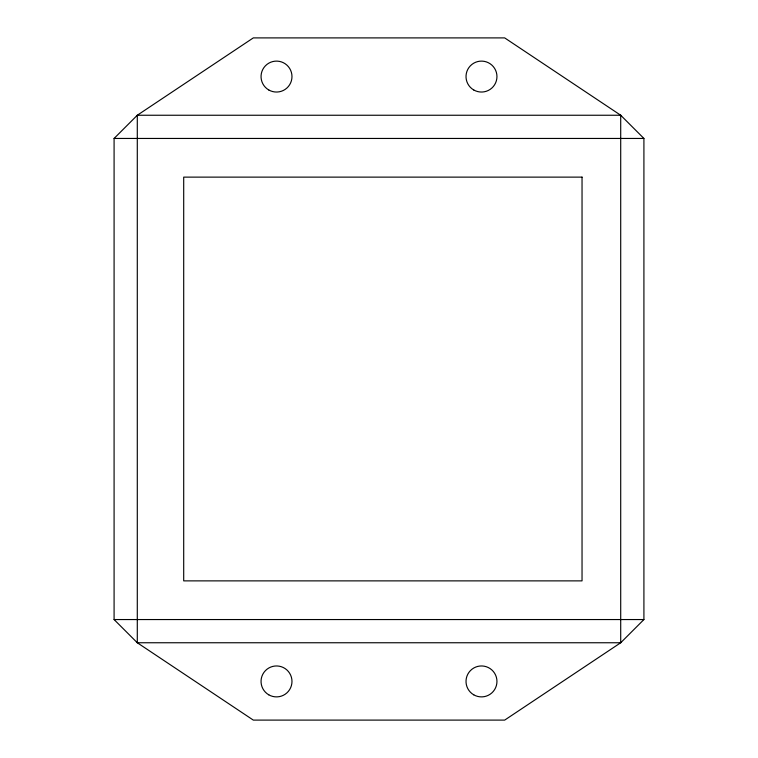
<?xml version="1.0" encoding="UTF-8"?>
<svg xmlns="http://www.w3.org/2000/svg" width="758" height="758" viewBox="0 0 758 758"><rect width="100%" height="100%" fill="white"/><g stroke="black" fill="none" stroke-linecap="round" stroke-linejoin="round"><path stroke-width="1.14" d="M114.088 138.449L137.293 115.244L253.314 37.9L504.686 37.9L620.707 115.244L643.912 138.449L643.912 619.551L620.707 642.756L504.686 720.1L253.314 720.1L137.293 642.756L114.088 619.551L114.088 138.449L643.912 138.449M114.088 619.551L643.912 619.551M620.707 115.244L137.293 115.244L137.293 642.756L620.707 642.756L620.707 115.244M582.04 177.126L183.701 177.126L183.701 580.874L582.04 580.874L582.04 177.126M473.75 694.821A15.473 15.473 0 0 0 496.954 681.423A15.473 15.473 0 0 0 473.75 668.025A15.473 15.473 0 0 0 473.75 694.821M268.777 694.821A15.473 15.473 0 0 0 291.982 681.423A15.473 15.473 0 0 0 268.777 668.025A15.473 15.473 0 0 0 268.777 694.821M473.75 89.975A15.473 15.473 0 0 0 496.954 76.577A15.473 15.473 0 0 0 473.75 63.179A15.473 15.473 0 0 0 473.75 89.975M268.777 89.975A15.473 15.473 0 0 0 291.982 76.577A15.473 15.473 0 0 0 268.777 63.179A15.473 15.473 0 0 0 268.777 89.975"/></g></svg>
